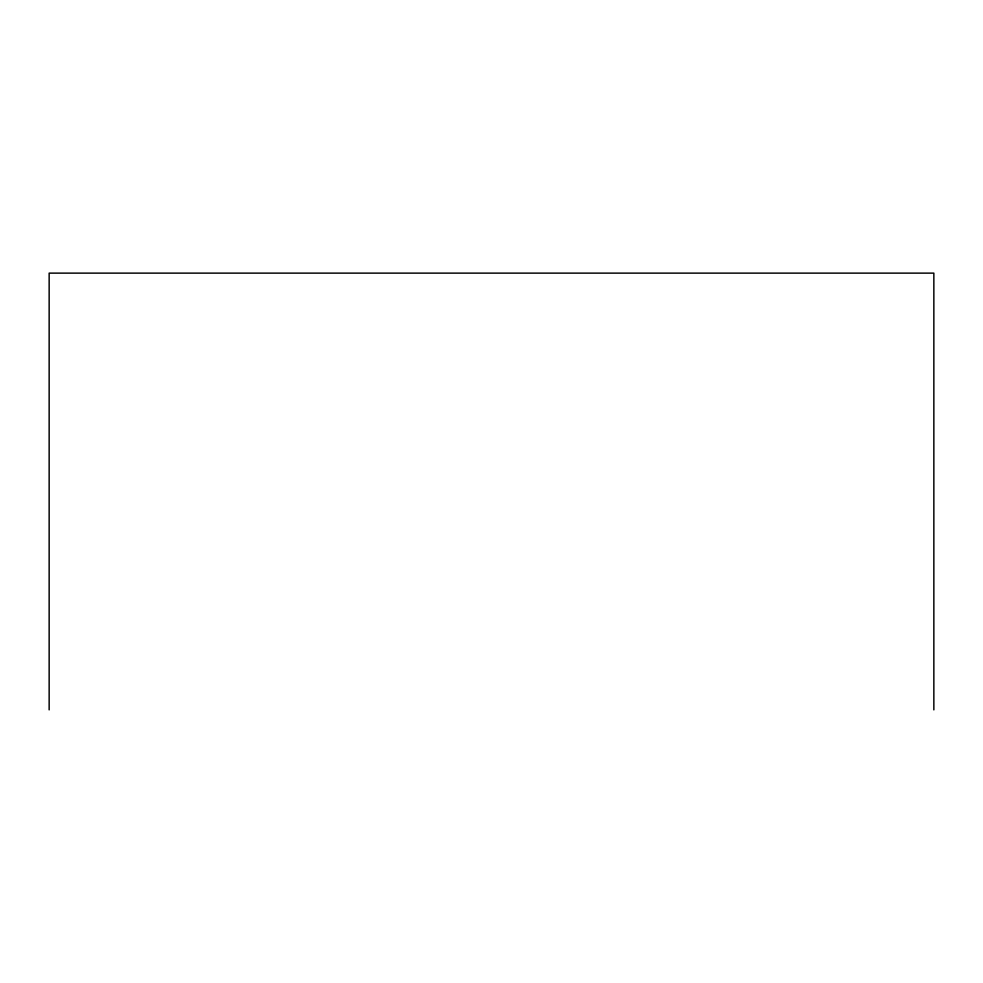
<?xml version="1.0" encoding="UTF-8"?>
<svg xmlns="http://www.w3.org/2000/svg" width="983" height="983" viewBox="0 0 983 983"><rect width="100%" height="100%" fill="white"/><g stroke="black" fill="none" stroke-linecap="round" stroke-linejoin="round"><path stroke-width="1.47" d="M933.85 709.873L933.85 273.127L49.15 273.127L49.15 709.873"/></g></svg>
